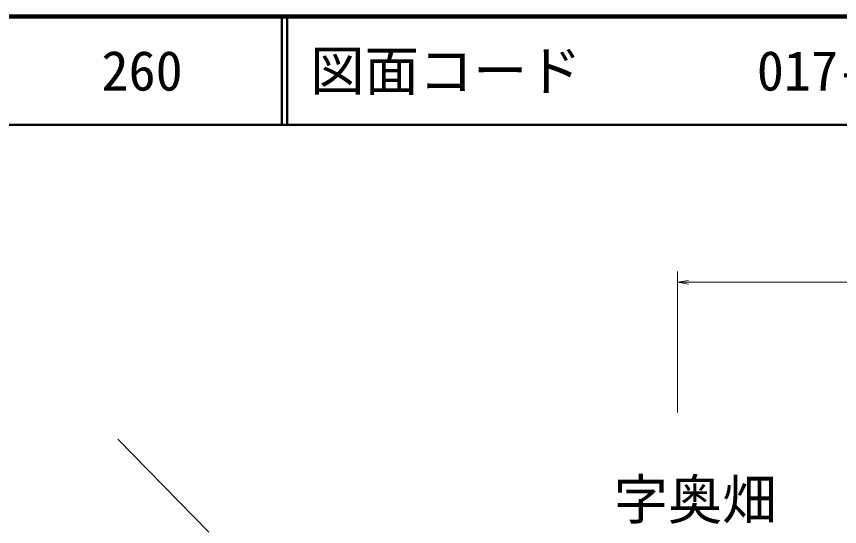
# Model space of a CAD drawing. Units: millimetres at full size, sheet at 1:1000; details may follow other scales. Extents: x 40000 to 680000, y 20000 to 380000.
# Drawn here: x 93309 to 169140, y 332982 to 380000 of the extents above; entities that cross this region are included whole.
import ezdxf
from ezdxf.enums import TextEntityAlignment as Align

# ---------------------------------------------------------------- set-up
doc = ezdxf.new("R2010")
doc.units = ezdxf.units.MM
doc.header["$LTSCALE"] = 1000
doc.linetypes.add('CHAIN', pattern=[18.5, 12, -1.5, 3.5, -1.5])
for name, color, linetype, lineweight in [('M-BMK', 2, 'CHAIN', 13), ('M-STR-HTXT', 7, 'Continuous', 13), ('M-TTL', 2, 'Continuous', 140), ('M-TTL-LINE', 7, 'Continuous', 50)]:
    doc.layers.add(name, color=color, linetype=linetype, lineweight=lineweight)
doc.layers.add('M-BMK-HTXT', color=7, linetype='Continuous')
doc.layers.add('M-TTL-TXT', color=7, linetype='Continuous')
doc.styles.add('ＭＳ ゴシック', font='')
doc.styles.get('ＭＳ ゴシック').set_extended_font_data('MS Gothic')

# ---------------------------------------------------------------- blocks, each defined once
blk = doc.blocks.new('open_arrow')
at = {"color": 0, "linetype": 'Continuous', "lineweight": -2}
blk.add_lwpolyline([(7.5, 1.25), (0, 0), (7.5, -1.25)], dxfattribs=at)

msp = doc.modelspace()

# ---------------------------------------------------------------- linework, layer by layer
at = {"layer": 'M-BMK'}
msp.add_line((102645, 341050), (120418, 322821), dxfattribs=at)
at = {"layer": 'M-STR-HTXT'}
for p, q in [((154212, 343495), (154212, 356505)), ((154212, 355505), (274220, 355505))]:
    msp.add_line(p, q, dxfattribs=at)
at = {"layer": 'M-TTL'}
msp.add_line((680000, 380000), (40000, 380000), dxfattribs=at)
at = {"layer": 'M-TTL-LINE'}
for p, q in [((117750, 380000), (117750, 370000)), ((118250, 380000), (118250, 370000)), ((40000, 370000), (680000, 370000))]:
    msp.add_line(p, q, dxfattribs=at)

# ---------------------------------------------------------------- block references
at = {"layer": 'M-STR-HTXT', "xscale": 133, "yscale": 133}
msp.add_blockref('open_arrow', (154212, 355505), dxfattribs=at)

# ---------------------------------------------------------------- texts
at = {"layer": 'M-BMK-HTXT', "style": 'ＭＳ ゴシック'}
msp.add_text('字奥畑', height=3666, dxfattribs=at).set_placement((155830, 335473), align=Align.MIDDLE_CENTER)
at = {"layer": 'M-TTL-TXT', "style": 'ＭＳ ゴシック'}
for s, p in [('図面コード', (120380, 375000)), ('260', (101142, 375000)), ('017-00', (161521, 375000))]:
    msp.add_text(s, height=3666, dxfattribs=at).set_placement(p, align=Align.MIDDLE_LEFT)

doc.saveas('drawing.dxf')
